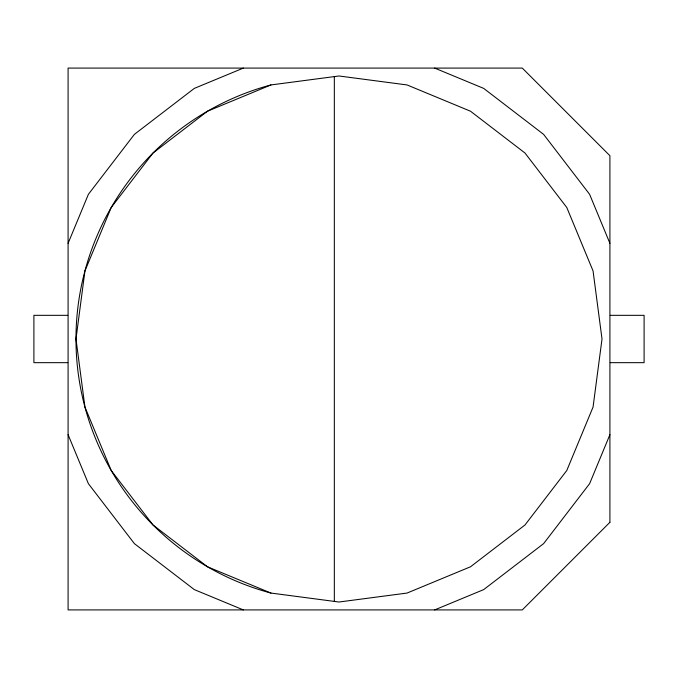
<?xml version="1.0" encoding="UTF-8"?>
<svg xmlns="http://www.w3.org/2000/svg" width="678" height="678" viewBox="0 0 678 678"><rect width="100%" height="100%" fill="white"/><g stroke="black" fill="none" stroke-linecap="round" stroke-linejoin="round"><path stroke-width="1.02" d="M68.088 243.334L88.394 194.315L134.38 134.38L194.315 88.394L243.334 68.088M609.912 434.666L589.606 483.685L543.62 543.62L483.685 589.606L434.666 609.912M270.929 84.945L207.493 111.217L153.016 153.016L111.217 207.493L84.945 270.929L75.987 339L84.945 407.071L111.217 470.507L153.016 524.984L207.493 566.783L270.929 593.055L339 602.013L407.071 593.055L470.507 566.783L524.984 524.984L566.783 470.507L593.055 407.071L602.013 339L593.055 270.929L566.783 207.493L524.984 153.016L470.507 111.217L407.071 84.945L339 75.987L270.929 84.945A263.013 263.013 0 0 0 270.929 593.055M67.758 315.329L33.9 315.329L33.9 362.671L67.758 362.671M610.242 315.329L644.1 315.329L644.1 362.671L610.242 362.671M434.666 68.088L483.685 88.394L543.62 134.38L589.606 194.315L609.912 243.334M243.334 609.912L194.315 589.606L134.38 543.62L88.394 483.685L68.088 434.666M334.33 76.597L334.33 601.403M609.912 522.289L522.289 609.912L68.088 609.912L68.088 68.088L522.289 68.088L609.912 155.711L609.912 522.289"/></g></svg>
